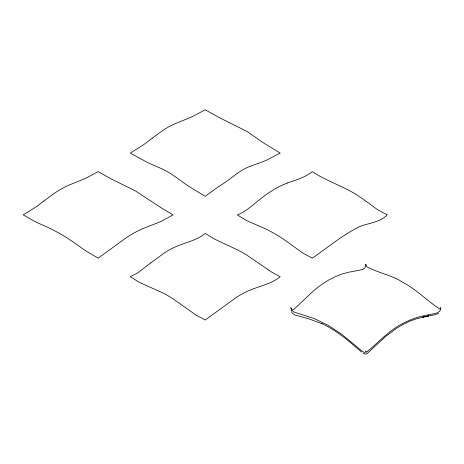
<?xml version="1.0" encoding="UTF-8"?>
<svg xmlns="http://www.w3.org/2000/svg" width="464" height="464" viewBox="0 0 464 464"><rect width="100%" height="100%" fill="white"/><g stroke="black" fill="none" stroke-linecap="round" stroke-linejoin="round"><path stroke-width="0.7" d="M438.619 313.287L435.238 314.708L422.756 317.051L428.794 315.903L416.742 318.675L409.932 321.163L402.903 324.539L395.867 328.761L385.81 336.296L367.181 353.522L365.4 354.194L363.161 353.255M287.32 183.031C295.916 179.893 305.121 177.602 312.307 171.628C327.033 181.54 344.52 186.366 359.153 196.481A119.712 69.119 60 0 1 363.84 199.7L377.893 209.885L387.26 214.902C380.996 221.206 372.041 222.813 363.84 225.098A64.241 37.091 -60 0 0 359.153 226.85C342.264 235.19 327.741 247.503 312.307 258.175L302.94 253.153L287.32 241.86A149.101 86.084 60 0 0 262.34 227.435L246.72 220.696L237.353 214.902C246.958 211.166 254.249 203.551 262.34 197.455A106.012 61.207 -60 0 1 287.326 183.019M361.479 352.019C349.177 341.353 336.731 330.391 321.761 323.588L322.109 323.756L308.937 318.867L294.768 314.905L292.529 313.316L291.491 311.646M365.847 264.358L365.075 267.774L362.738 269.549L348.574 272.258L342.212 273.975L335.402 276.59L328.367 280.192L321.337 284.71L314.528 289.959L294.002 309.239L291.665 310.155L290.893 307.632L291.665 310.3L294.002 312.028L314.528 318.681L328.367 325.409L342.212 334.666L362.738 351.718L365.075 352.686L365.847 350.906L366.618 352.124C378.601 342.246 389.122 330.188 403.32 323.193C411.435 318.971 420.204 316.129 429.217 314.65C432.924 313.832 437.233 313.821 440.029 310.897L440.8 307.632L440.029 309.059C427.274 301.182 416.817 289.64 403.32 282.646C392.109 275.053 378.247 273.052 366.618 266.69L365.847 264.358M150.852 262.862L137.866 272.78L130.28 276.718L139.461 282.408L163.293 293.155A134.92 77.894 60 0 1 172.219 298.306L196.046 315.079L205.233 319.992L236.744 297.14A104.939 60.587 -60 0 1 244.192 292.9C255.757 286.52 269.775 285.261 280.186 276.718L270.999 271.707L247.173 255.362A157.696 91.048 60 0 0 238.247 250.212L214.414 239.053L205.233 233.444C195.216 241.622 181.795 242.985 170.723 249.203A94.836 54.752 -60 0 0 164.784 252.636L150.852 262.862M43.912 200.987L38.135 205.349A127.252 73.469 -60 0 1 34.539 207.884L23.2 214.902L34.539 221.287A161.252 93.096 60 0 0 39.214 223.59C54.63 229.79 68.881 238.409 82.14 248.373A161.252 93.096 60 0 0 86.814 251.471L98.153 258.175L125.071 238.612A114.782 66.271 -60 0 1 142.779 228.63L157.093 223.062A119.318 68.887 -60 0 0 161.774 220.997L173.107 214.902L161.774 208.179A193.778 111.876 60 0 1 157.093 205.134L135.633 191.046L114.167 180.363A191.168 110.374 60 0 1 109.492 178.008L98.153 171.628L86.814 177.7A127.252 73.469 -60 0 1 83.218 179.324L68.486 185.31A102.579 59.224 -60 0 0 53.528 193.842L43.912 200.987M152.436 138.086L146.218 142.802A129.479 74.756 -60 0 1 142.883 145.18L130.28 153.079L146.218 161.791A171.384 98.948 60 0 0 149.953 163.577L161.733 168.768A91.408 52.774 60 0 1 173.78 175.717L185.554 184.133A171.384 98.948 60 0 0 189.289 186.656L205.233 196.353L212.326 191.058A202.02 116.638 -60 0 1 217.836 187.212L224.907 182.538A90.521 52.258 -60 0 0 227.389 180.821L236.686 173.826A65.546 37.839 -60 0 1 248.733 166.866L263.245 161.571A110.78 63.962 -60 0 0 266.406 160.248L280.186 153.079L264.242 143.382A171.384 98.948 60 0 1 260.507 140.859L248.733 132.559A67.721 39.098 60 0 0 246.72 131.3L220.122 118.018L205.233 109.806L192.63 116.458A129.479 74.756 -60 0 1 189.289 117.937L173.78 124.253A91.304 52.716 -60 0 0 161.733 131.208L152.436 138.086"/></g></svg>
